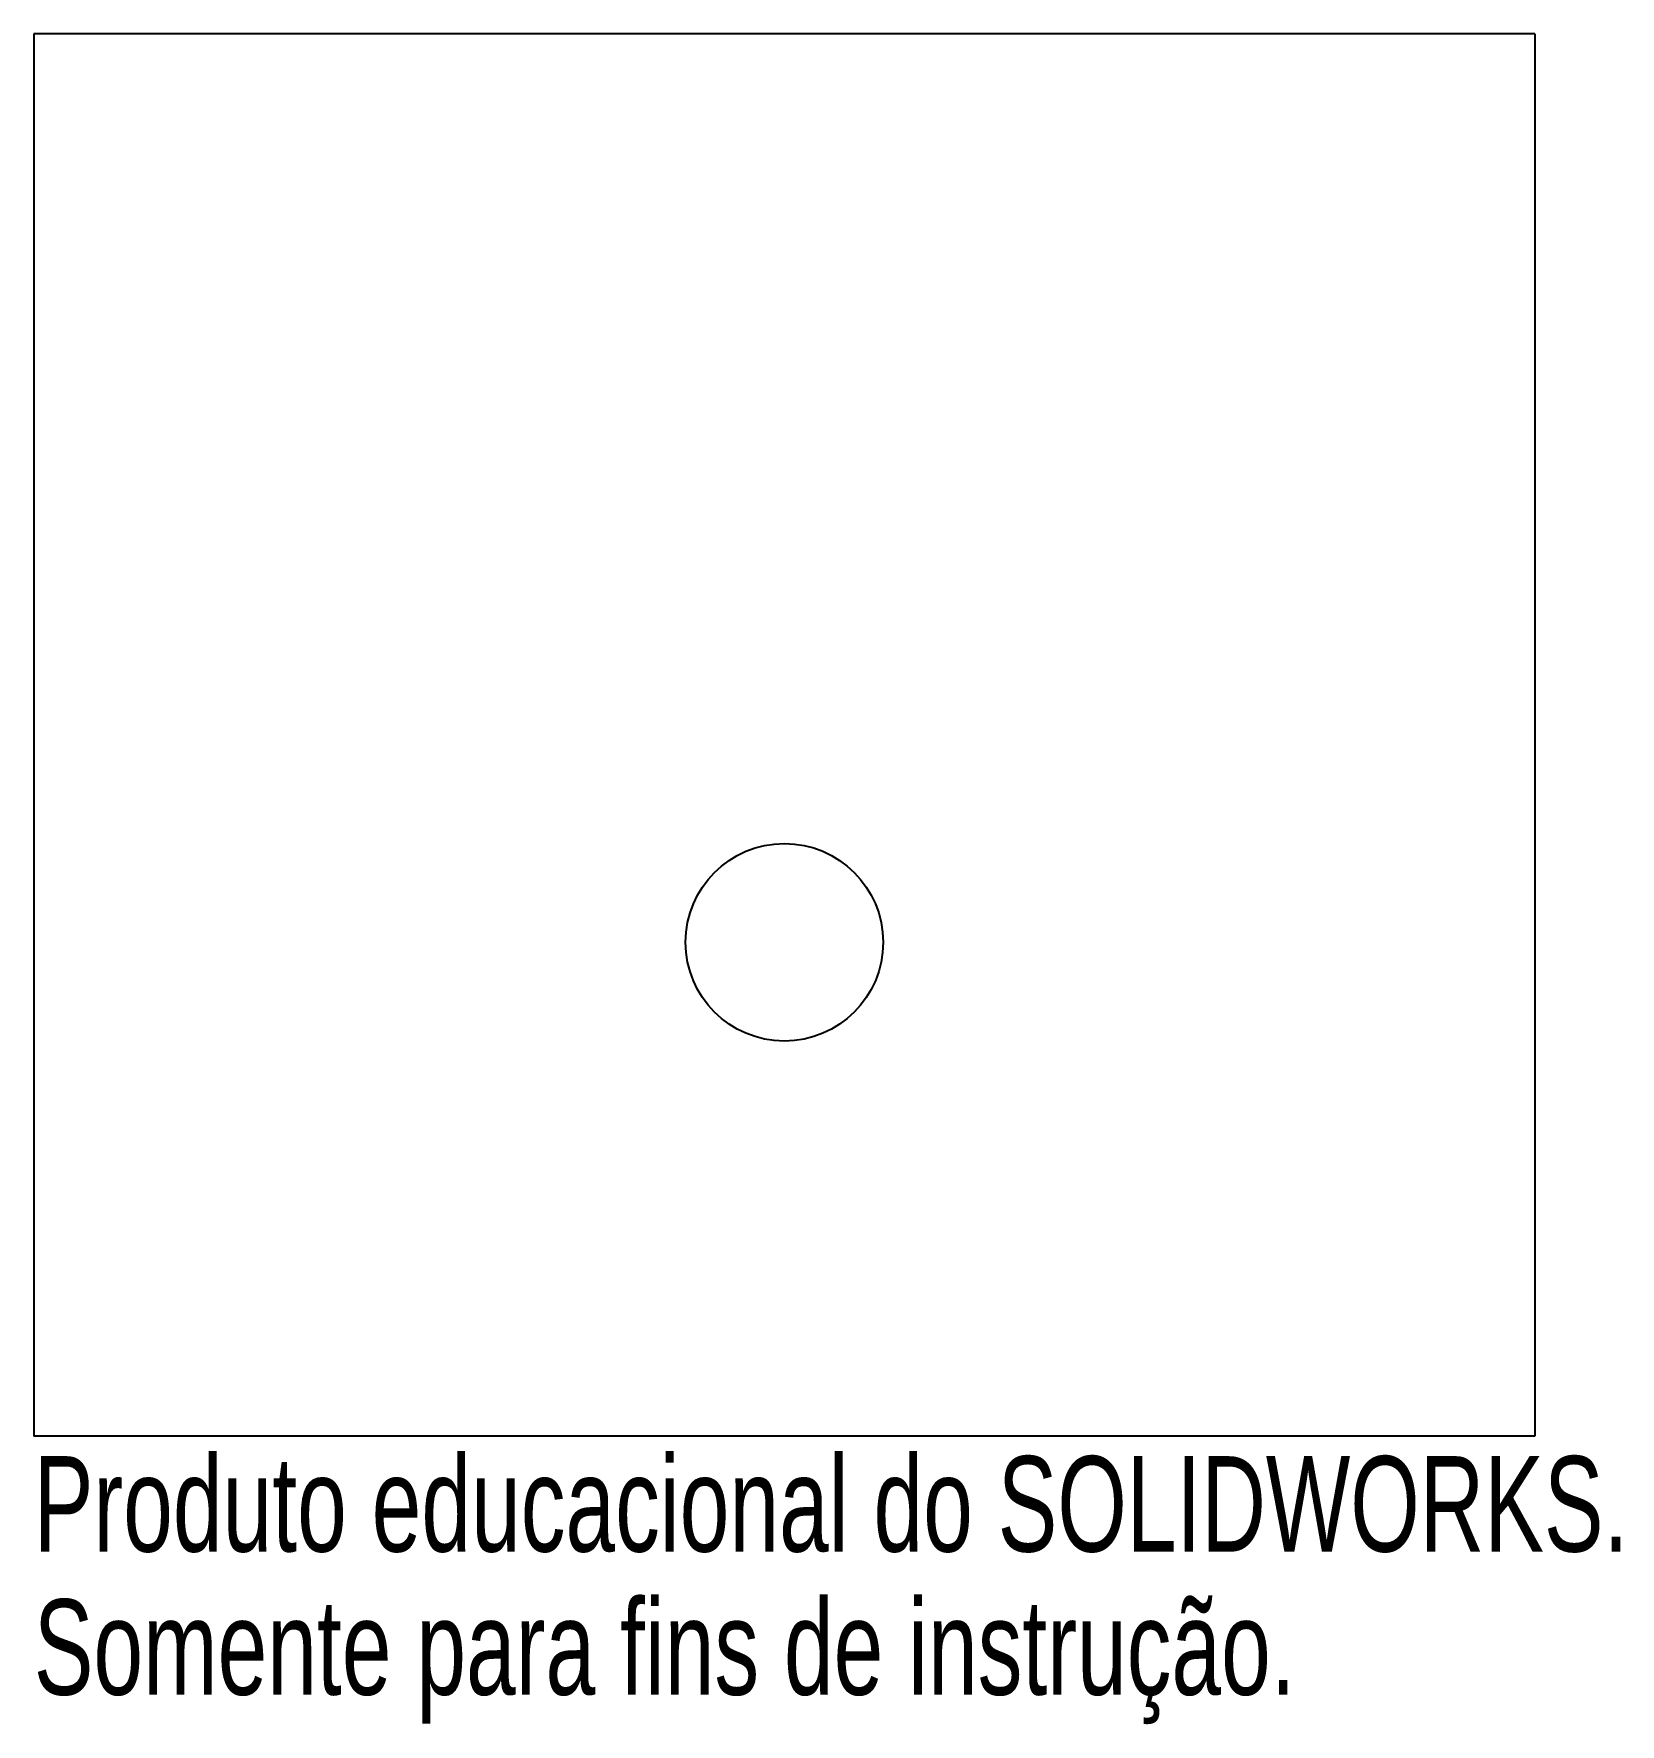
# Model space of a CAD drawing. Header units: millimetres. Extents: x -7.3 to 0.73, y -3.44 to 5.12.
import ezdxf

# ---------------------------------------------------------------- set-up
doc = ezdxf.new("R2010")
doc.units = ezdxf.units.MM
doc.styles.add('SLDTEXTSTYLE0', font='TXT', dxfattribs={"width": 0.7})

msp = doc.modelspace()

# ---------------------------------------------------------------- linework, layer by layer
at = {"color": 7, "linetype": 'Continuous', "lineweight": 25}
for p, q in [((-7.3, 5.1153), (-7.3, -1.9847)), ((0.3, 5.1153), (-7.3, 5.1153)), ((0.3, 5.1153), (0.3, -1.9847)), ((0.3, -1.9847), (-7.3, -1.9847))]:
    msp.add_line(p, q, dxfattribs=at)
msp.add_circle((-3.5, 0.5153), 0.5, dxfattribs=at)

# ---------------------------------------------------------------- texts
at = {"color": 7, "linetype": 'Continuous', "char_height": 0.483362, "attachment_point": 1, "style": 'SLDTEXTSTYLE0'}
for s, insert in [('Produto educacional do SOLIDWORKS.', (-7.3, -2.0867)), ('Somente para fins de instrução.', (-7.3, -2.8117))]:
    msp.add_mtext(s, dxfattribs=dict(at, insert=insert))

doc.saveas('drawing.dxf')
